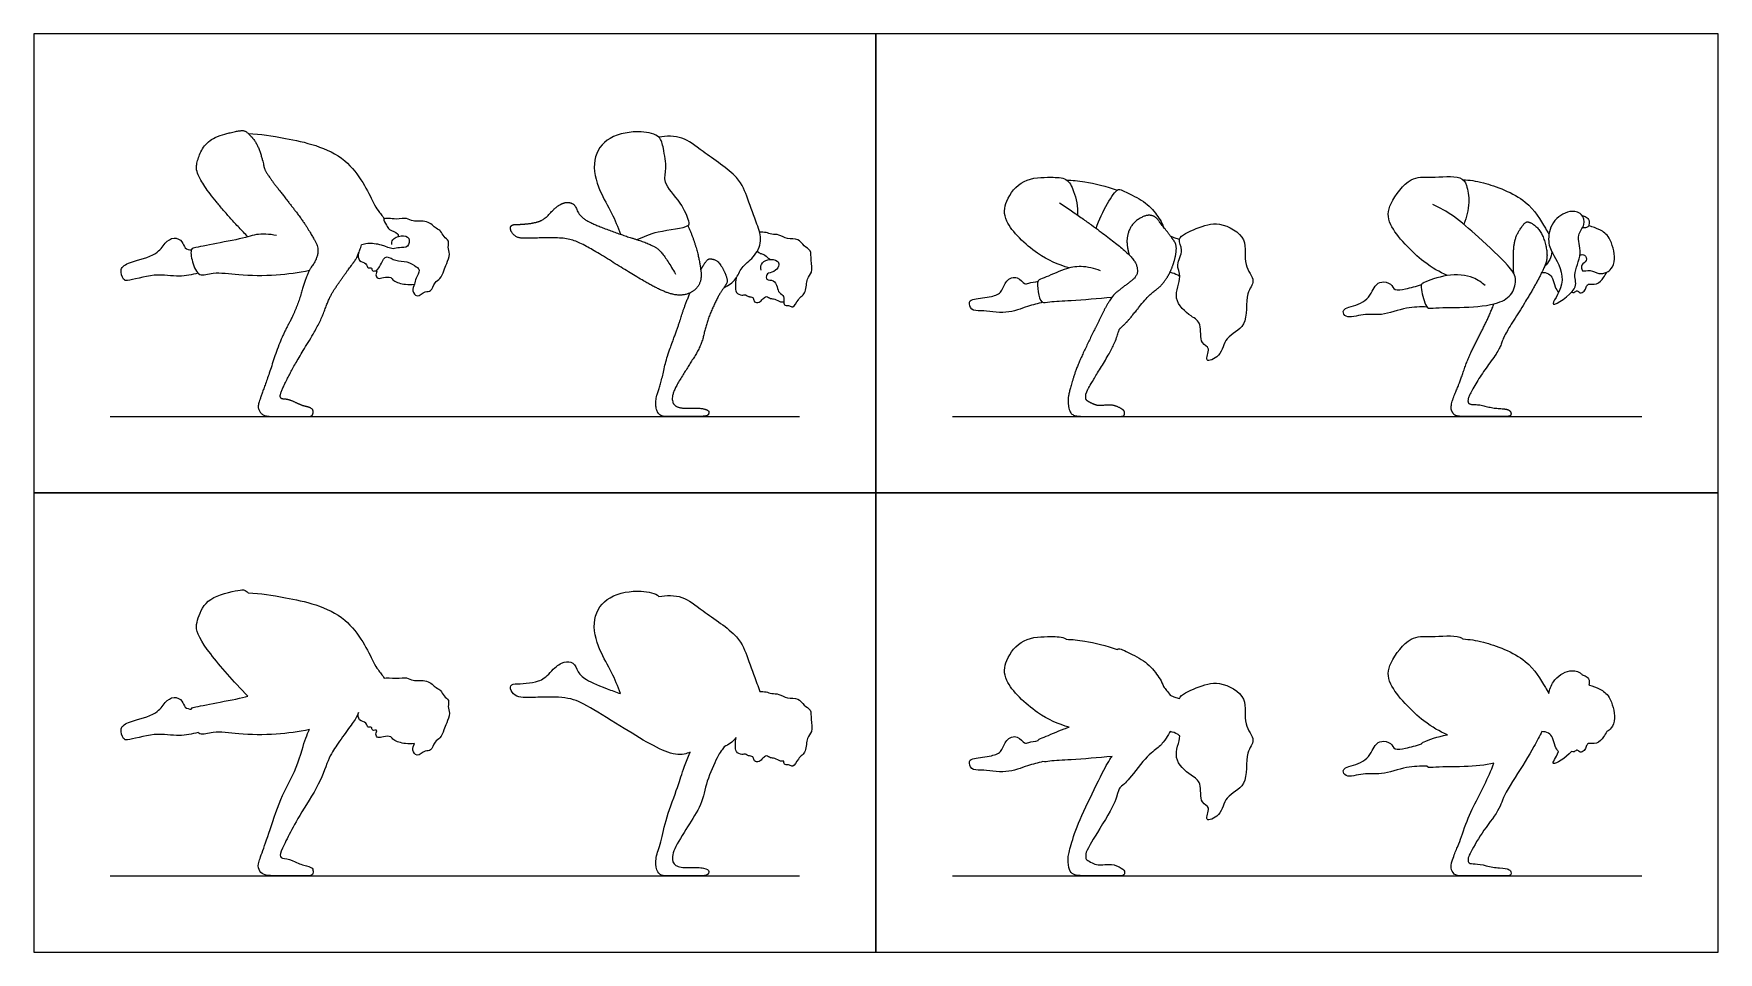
# Model space of a CAD drawing. Header units: millimetres. Extents: x 0.3 to 34.9, y 0.2 to 32.
# Drawn here: x 0.29 to 6.99, y 4.1 to 7.76 of the extents above; entities that cross this region are included whole.
import ezdxf

# ---------------------------------------------------------------- set-up
doc = ezdxf.new("R2010")
doc.units = ezdxf.units.MM
for name, color, linetype, true_color in [('AG-DIAGRAM', 7, 'Continuous', 0xfecc66), ('AG-OUTLINE', 7, 'Continuous', 0x8000ff), ('AG-PEOPLE', 7, 'Continuous', 0x66ccff), ('X-VPRT', 6, 'Continuous', 0xff00ff)]:
    doc.layers.add(name, color=color, linetype=linetype, true_color=true_color)

msp = doc.modelspace()

# ---------------------------------------------------------------- linework, layer by layer
at = {"layer": 'AG-DIAGRAM'}
for points in [[(0.5923, 6.2381), (3.3355, 6.2381)], [(3.9451, 6.2381), (6.6883, 6.2381)], [(0.5923, 4.4093), (3.3355, 4.4093)], [(3.9451, 4.4093), (6.6883, 4.4093)]]:
    msp.add_lwpolyline(points, dxfattribs=at)
at = {"layer": 'AG-OUTLINE'}
for points, knots in [([(0.915, 5.0724), (0.9065, 5.0729), (0.8866, 5.0771), (0.8821, 5.1079), (0.8445, 5.1267), (0.807, 5.0997), (0.779, 5.0487), (0.6735, 5.0265), (0.6263, 5.0003), (0.6437, 4.9526), (0.663, 4.9469), (0.7727, 4.9819), (0.8647, 4.9615), (0.9173, 4.9737), (0.9419, 4.9797), (0.9441, 4.9777), (0.9593, 4.9674), (1.0067, 4.9877), (1.1064, 4.9702), (1.254, 4.9699), (1.3415, 4.9824), (1.3853, 4.9914), (1.3756, 4.9727), (1.3658, 4.9458), (1.3423, 4.8629), (1.3244, 4.8184), (1.2797, 4.7354), (1.2608, 4.6908), (1.2298, 4.5952), (1.2169, 4.5573), (1.1965, 4.5013), (1.1892, 4.4805), (1.1804, 4.4533), (1.1803, 4.4422), (1.1889, 4.425), (1.1949, 4.4188), (1.2101, 4.4112), (1.2237, 4.4093), (1.2631, 4.4093), (1.2893, 4.4093), (1.3543, 4.4093), (1.3749, 4.4093), (1.3921, 4.4093), (1.3972, 4.4125), (1.4003, 4.4253), (1.4001, 4.4309), (1.396, 4.4407), (1.3878, 4.4448), (1.3591, 4.4516), (1.3439, 4.4573), (1.3122, 4.4734), (1.2982, 4.4776), (1.274, 4.4783), (1.2682, 4.4826), (1.2696, 4.4991), (1.2747, 4.5132), (1.2937, 4.5528), (1.3057, 4.5761), (1.3347, 4.6296), (1.3559, 4.6653), (1.4117, 4.7546), (1.4321, 4.7948), (1.4579, 4.8664), (1.4699, 4.8927), (1.4918, 4.9262), (1.506, 4.9467), (1.5407, 4.9952), (1.554, 5.0135), (1.5685, 5.0322), (1.5743, 5.0436), (1.5808, 5.0599), (1.5789, 5.0502), (1.578, 5.0243), (1.6143, 5.0231), (1.6145, 4.9955), (1.6352, 5.0051), (1.6329, 4.9842), (1.6497, 4.9898), (1.6552, 4.9869), (1.645, 4.9719), (1.6584, 4.9554), (1.679, 4.9639), (1.7119, 4.9663), (1.718, 4.9463), (1.7687, 4.933), (1.7909, 4.9342), (1.8028, 4.9359), (1.8, 4.9278), (1.7913, 4.9097), (1.8137, 4.879), (1.8446, 4.9105), (1.8712, 4.9034), (1.8819, 4.9458), (1.9075, 4.9552), (1.9212, 4.9909), (1.9307, 5.0168), (1.9477, 5.0561), (1.9339, 5.0818), (1.9443, 5.1094), (1.918, 5.1232), (1.9094, 5.1497), (1.8881, 5.1566), (1.8544, 5.1935), (1.7973, 5.1822), (1.7721, 5.2022), (1.735, 5.191), (1.6893, 5.2005), (1.6829, 5.196), (1.679, 5.2018), (1.671, 5.2135), (1.6566, 5.2313), (1.6349, 5.266), (1.5451, 5.4651), (1.2888, 5.5178), (1.1916, 5.5334), (1.1418, 5.5358), (1.136, 5.5409), (1.1308, 5.5444), (1.1174, 5.5497), (1.0911, 5.5454), (1.0038, 5.5212), (0.9745, 5.5018), (0.9448, 5.4482), (0.9367, 5.4238), (0.9339, 5.3796), (0.9528, 5.3431), (1.0312, 5.2416), (1.0807, 5.1855), (1.1404, 5.124), (1.1164, 5.1172), (1.0309, 5.1014), (0.9375, 5.082), (0.918, 5.0796), (0.9152, 5.0731), (0.915, 5.0724)], [-4.570495, -4.570495, -4.570495, -4.570495, -4.30481, -4.028101, -3.716741, -3.381617, -2.984875, -2.440063, -2.081422, -1.751561, -1.537233, -0.986774, -0.460852, 0, 0, 0, 0.070975, 0.457391, 0.990187, 1.634128, 2.245994, 2.245994, 2.245994, 2.409679, 2.409679, 2.63049, 2.63049, 2.851301, 2.851301, 3.072113, 3.072113, 3.292924, 3.292924, 3.513736, 3.513736, 3.734547, 3.734547, 3.955359, 3.955359, 4.17617, 4.17617, 4.396982, 4.396982, 4.617793, 4.617793, 4.838604, 4.838604, 5.059416, 5.059416, 5.280227, 5.280227, 5.501039, 5.501039, 5.72185, 5.72185, 5.942662, 5.942662, 6.163473, 6.163473, 6.384284, 6.384284, 6.605096, 6.605096, 6.825907, 6.825907, 7.046719, 7.046719, 7.26753, 7.26753, 7.385194, 7.385194, 7.385194, 7.673934, 7.953913, 8.181845, 8.372091, 8.55748, 8.748696, 8.765081, 8.973515, 9.184162, 9.428308, 9.713876, 9.930902, 10.298116, 10.614707, 10.614707, 10.614707, 10.891814, 11.158939, 11.473042, 11.721805, 12.037271, 12.30736, 12.619792, 12.909486, 13.242891, 13.519367, 13.777975, 14.043829, 14.310667, 14.550566, 14.909965, 15.29659, 15.574598, 15.916512, 16.258194, 16.258194, 16.258194, 16.50045, 16.741811, 17.067278, 17.814315, 18.652346, 19.298705, 19.298705, 19.298705, 19.414023, 19.414023, 19.634835, 19.634835, 19.855646, 19.855646, 20.076458, 20.076458, 20.297269, 20.297269, 20.518081, 20.518081, 20.518081, 21.078343, 21.603381, 21.834734, 21.861379, 21.861379, 21.861379, 21.861379]), ([(2.9, 4.9012), (2.8831, 4.8597), (2.8711, 4.8272), (2.857, 4.78), (2.8454, 4.7468), (2.8135, 4.6613), (2.802, 4.6231), (2.7878, 4.5562), (2.7807, 4.5298), (2.7662, 4.4909), (2.7632, 4.4725), (2.7654, 4.4378), (2.7694, 4.4258), (2.7833, 4.4126), (2.7907, 4.4093), (2.8062, 4.4093), (2.8258, 4.4093), (2.8885, 4.4093), (2.9142, 4.4093), (2.9542, 4.4093), (2.9661, 4.4108), (2.9736, 4.4168), (2.9754, 4.421), (2.9751, 4.4318), (2.9681, 4.4361), (2.9403, 4.4425), (2.921, 4.4435), (2.8716, 4.441), (2.8539, 4.4438), (2.8325, 4.4577), (2.8281, 4.4695), (2.8317, 4.5028), (2.8423, 4.5268), (2.8812, 4.5896), (2.9001, 4.6197), (2.9367, 4.6775), (2.9492, 4.7075), (2.9626, 4.7697), (2.9732, 4.802), (3.0023, 4.8689), (3.0146, 4.8925), (3.0288, 4.9124), (3.0326, 4.9179), (3.036, 4.923), (3.053, 4.931), (3.0718, 4.9431), (3.0831, 4.9591), (3.084, 4.9603), (3.0815, 4.95), (3.0811, 4.9296), (3.0798, 4.9012), (3.1065, 4.8897), (3.1201, 4.896), (3.1327, 4.8856), (3.1371, 4.8866), (3.147, 4.8843), (3.1531, 4.8805), (3.1537, 4.8625), (3.177, 4.8622), (3.1891, 4.8766), (3.2046, 4.8909), (3.22, 4.8765), (3.2373, 4.8792), (3.26, 4.8635), (3.2688, 4.8654), (3.2729, 4.866), (3.2729, 4.864), (3.2734, 4.8562), (3.2819, 4.8481), (3.2961, 4.853), (3.312, 4.8378), (3.3296, 4.8796), (3.3661, 4.9015), (3.3607, 4.9592), (3.3905, 4.9815), (3.3794, 5.0312), (3.3844, 5.0722), (3.352, 5.0863), (3.3326, 5.1206), (3.2867, 5.1129), (3.2556, 5.1352), (3.225, 5.133), (3.2036, 5.1427), (3.1859, 5.1431), (3.1773, 5.1428), (3.1745, 5.1531), (3.1604, 5.192), (3.1291, 5.2767), (3.0968, 5.3692), (2.9489, 5.4611), (2.8751, 5.5271), (2.8061, 5.5267), (2.776, 5.5212), (2.7622, 5.5344), (2.7016, 5.549), (2.5738, 5.5313), (2.5033, 5.4327), (2.5366, 5.3058), (2.5899, 5.2214), (2.6126, 5.163), (2.6235, 5.1346), (2.6064, 5.1405), (2.5885, 5.1469), (2.527, 5.1698), (2.4976, 5.1833), (2.465, 5.2055), (2.4546, 5.2181), (2.4456, 5.246), (2.4376, 5.255), (2.4149, 5.2631), (2.4023, 5.2619), (2.3747, 5.2491), (2.3597, 5.2369), (2.3278, 5.2009), (2.3121, 5.1896), (2.2813, 5.1803), (2.265, 5.1773), (2.2306, 5.1744), (2.216, 5.1735), (2.1922, 5.1731), (2.1859, 5.1687), (2.1848, 5.1516), (2.1887, 5.1429), (2.2053, 5.1254), (2.2151, 5.1206), (2.2373, 5.1188), (2.254, 5.1187), (2.2986, 5.12), (2.3277, 5.1203), (2.3997, 5.1201), (2.4305, 5.1142), (2.4818, 5.0908), (2.519, 5.0697), (2.6166, 5.0087), (2.6605, 4.9817), (2.7383, 4.9347), (2.7723, 4.9171), (2.8306, 4.8934), (2.8559, 4.8897), (2.8855, 4.8956), (2.8931, 4.898), (2.9, 4.9012)], [-4.551185, -4.551185, -4.551185, -4.551185, -4.369137, -4.369137, -4.18709, -4.18709, -4.005042, -4.005042, -3.822995, -3.822995, -3.640948, -3.640948, -3.4589, -3.4589, -3.276853, -3.276853, -3.094806, -3.094806, -2.912758, -2.912758, -2.730711, -2.730711, -2.548663, -2.548663, -2.366616, -2.366616, -2.184569, -2.184569, -2.002521, -2.002521, -1.820474, -1.820474, -1.638426, -1.638426, -1.456379, -1.456379, -1.274332, -1.274332, -1.092284, -1.092284, -0.910237, -0.910237, -0.829601, -0.829601, -0.829601, -0.430765, -0.398193, -0.398193, -0.398193, -0.099844, 0.16922, 0.428771, 0.628752, 0.825827, 0.937146, 1.100984, 1.239149, 1.440119, 1.664096, 1.899064, 2.120515, 2.337611, 2.557593, 2.826399, 3.012767, 3.012767, 3.012767, 3.073024, 3.266754, 3.460889, 3.659922, 3.978209, 4.32312, 4.699144, 4.999436, 5.365163, 5.690743, 5.983191, 6.297765, 6.637523, 6.959854, 7.245003, 7.498981, 7.768858, 7.768858, 7.768858, 7.975035, 8.519048, 9.043063, 9.731045, 10.260482, 10.768695, 10.768695, 10.768695, 11.224487, 11.819241, 12.364645, 12.951637, 13.486026, 13.99351, 13.99351, 13.99351, 14.088566, 14.088566, 14.304293, 14.304293, 14.52002, 14.52002, 14.735747, 14.735747, 14.951474, 14.951474, 15.167201, 15.167201, 15.382928, 15.382928, 15.598655, 15.598655, 15.814382, 15.814382, 16.030109, 16.030109, 16.245836, 16.245836, 16.461563, 16.461563, 16.67729, 16.67729, 16.893017, 16.893017, 17.108744, 17.108744, 17.324471, 17.324471, 17.540198, 17.540198, 17.755925, 17.755925, 17.971652, 17.971652, 18.055459, 18.055459, 18.055459, 18.055459]), ([(5.8112, 4.9349), (5.7909, 4.9266), (5.7506, 4.9186), (5.7043, 4.9073), (5.6914, 4.9401), (5.6513, 4.9487), (5.6234, 4.9298), (5.5964, 4.8603), (5.5168, 4.8452), (5.4958, 4.8298), (5.5104, 4.7961), (5.5838, 4.821), (5.6517, 4.8076), (5.7527, 4.8463), (5.8066, 4.8455), (5.8338, 4.845), (5.834, 4.8447), (5.8401, 4.8381), (5.8623, 4.8434), (5.9784, 4.8419), (6.0667, 4.8491), (6.1002, 4.8577), (6.0885, 4.8275), (6.0758, 4.7986), (6.0484, 4.7433), (6.034, 4.7147), (6.004, 4.6555), (5.9907, 4.6234), (5.9673, 4.5542), (5.9586, 4.5308), (5.9471, 4.5064), (5.9413, 4.4912), (5.9293, 4.4551), (5.928, 4.4418), (5.9349, 4.4247), (5.939, 4.4186), (5.9483, 4.4111), (5.9591, 4.4093), (5.9927, 4.4093), (6.0151, 4.4093), (6.0709, 4.4093), (6.0933, 4.4093), (6.1269, 4.4093), (6.1401, 4.4093), (6.1593, 4.4093), (6.165, 4.4108), (6.1684, 4.4171), (6.1685, 4.4209), (6.1655, 4.4297), (6.1622, 4.4331), (6.1524, 4.438), (6.1407, 4.4398), (6.1037, 4.4418), (6.086, 4.4446), (6.0522, 4.4541), (6.0376, 4.4565), (6.0131, 4.4565), (6.0051, 4.4578), (5.9973, 4.4628), (5.996, 4.4684), (5.9985, 4.4857), (6.0076, 4.5048), (6.0418, 4.5637), (6.062, 4.5939), (6.1089, 4.6556), (6.1241, 4.6815), (6.1376, 4.7234), (6.1553, 4.756), (6.2125, 4.8446), (6.2376, 4.8858), (6.2718, 4.9464), (6.2823, 4.966), (6.2906, 4.983), (6.2997, 4.9835), (6.3191, 4.9794), (6.3358, 4.959), (6.3416, 4.9265), (6.3519, 4.9084), (6.3576, 4.9034), (6.3459, 4.8789), (6.3316, 4.8589), (6.3373, 4.8562), (6.3447, 4.8527), (6.3861, 4.8787), (6.4089, 4.9036), (6.4118, 4.9036), (6.4204, 4.9002), (6.4319, 4.9156), (6.4419, 4.8965), (6.4611, 4.9073), (6.4672, 4.9237), (6.4741, 4.9409), (6.5118, 4.9291), (6.5368, 4.9628), (6.5454, 4.976), (6.5488, 4.9835), (6.5565, 4.9869), (6.5696, 4.9972), (6.5873, 5.0374), (6.5645, 5.1245), (6.524, 5.1534), (6.4904, 5.1644), (6.4783, 5.1692), (6.4773, 5.1696), (6.4796, 5.175), (6.4807, 5.1904), (6.4683, 5.2042), (6.4568, 5.2085), (6.451, 5.2093), (6.45, 5.2107), (6.439, 5.2236), (6.3982, 5.2329), (6.3362, 5.1944), (6.3214, 5.1508), (6.319, 5.1348), (6.3148, 5.1426), (6.2923, 5.1793), (6.2381, 5.2787), (6.0589, 5.3441), (6.0041, 5.3501), (5.9765, 5.3521), (5.973, 5.355), (5.9484, 5.3694), (5.8471, 5.3572), (5.7662, 5.3689), (5.6799, 5.2568), (5.6712, 5.1664), (5.8208, 5.0159), (5.8823, 4.9855), (5.9155, 4.9704), (5.9147, 4.9703), (5.877, 4.9648), (5.8253, 4.9436), (5.8128, 4.9383), (5.8112, 4.9349)], [-5.803862, -5.803862, -5.803862, -5.803862, -5.301016, -4.907442, -4.576772, -4.20711, -3.866542, -3.347692, -2.80356, -2.522858, -2.227589, -1.719009, -1.189823, -0.560062, 0, 0, 0, 0.013345, 0.319005, 1.005339, 1.631062, 1.631062, 1.631062, 1.876662, 1.876662, 2.122263, 2.122263, 2.367863, 2.367863, 2.613463, 2.613463, 2.859063, 2.859063, 3.104663, 3.104663, 3.350264, 3.350264, 3.595864, 3.595864, 3.841464, 3.841464, 4.087064, 4.087064, 4.332664, 4.332664, 4.578264, 4.578264, 4.823865, 4.823865, 5.069465, 5.069465, 5.315065, 5.315065, 5.560665, 5.560665, 5.806265, 5.806265, 6.051866, 6.051866, 6.297466, 6.297466, 6.543066, 6.543066, 6.788666, 6.788666, 7.034266, 7.034266, 7.279867, 7.279867, 7.525467, 7.525467, 7.669716, 7.669716, 7.669716, 7.993778, 8.30112, 8.664568, 8.964709, 8.964709, 8.964709, 9.369541, 9.369541, 9.369541, 9.896573, 9.896573, 9.896573, 10.074082, 10.307114, 10.53852, 10.795212, 11.060162, 11.293948, 11.645205, 12.026554, 12.333757, 12.333757, 12.333757, 12.633605, 13.02945, 13.602905, 14.038893, 14.449003, 14.488737, 14.488737, 14.488737, 14.737065, 15.001996, 15.261736, 15.261736, 15.261736, 15.312311, 15.738549, 16.286641, 16.621788, 16.621788, 16.621788, 16.819817, 17.529391, 18.366812, 18.93249, 18.93249, 18.93249, 19.065301, 19.722416, 20.282652, 20.972326, 21.540224, 22.410733, 23.059323, 23.059323, 23.059323, 23.073888, 23.677088, 23.900448, 23.900448, 23.900448, 23.900448]), ([(4.5799, 4.8842), (4.5684, 4.8689), (4.5558, 4.8475), (4.5202, 4.7758), (4.4979, 4.7302), (4.4527, 4.6361), (4.4365, 4.5967), (4.4169, 4.5334), (4.4105, 4.5104), (4.4046, 4.4822), (4.4041, 4.4677), (4.4084, 4.4377), (4.412, 4.4274), (4.4222, 4.4164), (4.429, 4.4129), (4.446, 4.41), (4.4586, 4.4093), (4.492, 4.4093), (4.516, 4.4093), (4.5785, 4.4093), (4.5995, 4.4093), (4.6209, 4.4093), (4.627, 4.4111), (4.6298, 4.4183), (4.6301, 4.4225), (4.6284, 4.4324), (4.6213, 4.4383), (4.5943, 4.4518), (4.5811, 4.4549), (4.5554, 4.4541), (4.5448, 4.4535), (4.528, 4.4516), (4.5199, 4.4528), (4.5041, 4.459), (4.4963, 4.4627), (4.481, 4.4711), (4.4768, 4.4749), (4.4755, 4.4818), (4.4751, 4.4862), (4.4748, 4.4969), (4.4783, 4.5065), (4.4928, 4.5342), (4.5118, 4.566), (4.5732, 4.6656), (4.5916, 4.7012), (4.6039, 4.7442), (4.6085, 4.7563), (4.6142, 4.7619), (4.6202, 4.7675), (4.6385, 4.7843), (4.6567, 4.8057), (4.711, 4.8745), (4.7323, 4.8971), (4.763, 4.9186), (4.7749, 4.9296), (4.7918, 4.9518), (4.7987, 4.962), (4.8063, 4.9747), (4.8085, 4.9787), (4.8107, 4.9833), (4.8209, 4.9819), (4.8406, 4.9739), (4.8466, 4.9685), (4.8496, 4.9659), (4.8493, 4.9416), (4.8133, 4.8754), (4.8936, 4.8067), (4.9399, 4.7829), (4.9257, 4.6958), (4.9774, 4.686), (4.9397, 4.617), (5.0201, 4.6499), (5.0249, 4.7294), (5.1274, 4.7631), (5.106, 4.901), (5.1577, 4.948), (5.0963, 5.0132), (5.1282, 5.1215), (5.0053, 5.1905), (4.9213, 5.1609), (4.8534, 5.1317), (4.8484, 5.1148), (4.8421, 5.1161), (4.8297, 5.1198), (4.8176, 5.1252), (4.8117, 5.1284), (4.8075, 5.134), (4.8026, 5.1404), (4.7929, 5.153), (4.7889, 5.1581), (4.7852, 5.163), (4.7769, 5.183), (4.7547, 5.2217), (4.7007, 5.2738), (4.6305, 5.3029), (4.611, 5.3163), (4.6017, 5.3111), (4.6001, 5.31), (4.5587, 5.3252), (4.4723, 5.346), (4.4226, 5.3498), (4.3978, 5.351), (4.3972, 5.3515), (4.382, 5.3613), (4.3335, 5.3616), (4.2221, 5.3612), (4.1529, 5.2689), (4.1442, 5.1782), (4.2831, 5.0485), (4.3647, 5.0137), (4.4092, 5.0004), (4.4028, 4.9987), (4.3703, 4.9886), (4.3122, 4.9602), (4.2897, 4.9559), (4.286, 4.9484), (4.2858, 4.948), (4.2736, 4.9444), (4.2491, 4.9418), (4.2299, 4.932), (4.2054, 4.9729), (4.1527, 4.9526), (4.1443, 4.9022), (4.1002, 4.8844), (4.0343, 4.8785), (4.0067, 4.8687), (4.0194, 4.8277), (4.0621, 4.8332), (4.1598, 4.8141), (4.2421, 4.849), (4.2845, 4.8581), (4.3049, 4.8637), (4.3119, 4.8616), (4.34, 4.8683), (4.4216, 4.8701), (4.5257, 4.8795), (4.5799, 4.8842)], [1.458827, 1.458827, 1.458827, 1.458827, 1.601503, 1.601503, 1.830289, 1.830289, 2.059075, 2.059075, 2.287861, 2.287861, 2.516647, 2.516647, 2.745434, 2.745434, 2.97422, 2.97422, 3.203006, 3.203006, 3.431792, 3.431792, 3.660578, 3.660578, 3.889364, 3.889364, 4.11815, 4.11815, 4.346937, 4.346937, 4.575723, 4.575723, 4.804509, 4.804509, 5.033295, 5.033295, 5.262081, 5.262081, 5.490867, 5.490867, 5.719653, 5.719653, 5.94844, 5.94844, 6.177226, 6.177226, 6.406012, 6.406012, 6.634798, 6.634798, 6.863584, 6.863584, 7.09237, 7.09237, 7.321156, 7.321156, 7.549942, 7.549942, 7.778729, 7.778729, 7.865251, 7.865251, 7.865251, 8.210853, 8.425588, 8.425588, 8.425588, 9.002566, 9.595304, 10.030313, 10.55549, 10.921919, 11.331208, 11.763715, 12.300574, 12.878639, 13.562606, 14.021953, 14.542388, 15.15739, 15.817185, 16.420825, 16.971549, 16.971549, 16.971549, 17.243867, 17.52039, 17.52039, 17.52039, 17.601233, 17.601233, 17.665333, 17.665333, 17.665333, 18.165126, 18.706099, 19.246309, 19.557439, 19.618417, 19.618417, 19.618417, 20.331867, 20.866823, 20.866823, 20.866823, 20.888528, 21.371448, 22.01402, 22.645445, 23.200743, 24.023157, 24.754659, 24.754659, 24.754659, 24.899686, 25.476588, 25.792357, 25.810674, 25.810674, 25.810674, 26.192028, 26.448326, 26.826885, 27.238756, 27.657949, 28.070023, 28.581548, 28.877379, 29.21499, 29.594019, 30.210703, 30.795574, 31.289903, 31.289903, 31.289903, 31.575626, 32.147428, 32.93953, 32.93953, 32.93953, 32.93953])]:
    msp.add_open_spline(points, degree=3, knots=knots, dxfattribs=at)
at = {"layer": 'AG-PEOPLE'}
for points, degree, knots in [([(1.1404, 6.9528), (1.0508, 7.045), (0.9332, 7.1973), (0.9374, 7.2636), (0.9819, 7.3439), (1.113, 7.3802), (1.1394, 7.3698), (1.1788, 7.3229), (1.2016, 7.2481), (1.206, 7.2185), (1.256, 7.1495), (1.3576, 7.0207), (1.4015, 6.9473), (1.4215, 6.912), (1.4147, 6.8627), (1.376, 6.8107), (1.3355, 6.6679), (1.2686, 6.5435), (1.222, 6.4001), (1.1914, 6.3161), (1.1782, 6.2753), (1.1911, 6.2495), (1.2139, 6.2381), (1.273, 6.2381), (1.3706, 6.2381), (1.3964, 6.2381), (1.4011, 6.2573), (1.395, 6.2719), (1.3519, 6.2821), (1.3043, 6.3062), (1.2679, 6.3073), (1.2699, 6.3321), (1.2985, 6.3916), (1.342, 6.4718), (1.4256, 6.6057), (1.4644, 6.7131), (1.4973, 6.7634), (1.5493, 6.8362), (1.5752, 6.8698), (1.5927, 6.9208)], 2, [0, 0, 0, 0.220811, 0.441623, 0.662434, 0.883246, 1.104057, 1.324869, 1.54568, 1.766492, 1.987303, 2.208114, 2.428926, 2.649737, 2.870549, 3.09136, 3.312172, 3.532983, 3.753795, 3.974606, 4.195417, 4.416229, 4.63704, 4.857852, 5.078663, 5.299475, 5.520286, 5.741097, 5.961909, 6.18272, 6.403532, 6.624343, 6.845155, 7.065966, 7.286778, 7.507589, 7.7284, 7.949212, 8.170023, 8.353659, 8.353659, 8.353659]), ([(1.1418, 7.3646), (1.1916, 7.3622), (1.2888, 7.3466), (1.5451, 7.2939), (1.6349, 7.0948), (1.6566, 7.0601), (1.671, 7.0423), (1.679, 7.0306), (1.6829, 7.0248)], 3, [0, 0, 0, 0, 0.646359, 1.48439, 2.231427, 2.556893, 2.798255, 3.04051, 3.04051, 3.04051, 3.04051]), ([(2.6894, 6.942), (2.7168, 6.9541), (2.7625, 6.9783), (2.8989, 6.9883), (2.8957, 7.0186), (2.8659, 7.0929), (2.7887, 7.1674), (2.8099, 7.2231), (2.794, 7.3046), (2.7835, 7.358), (2.7016, 7.3778), (2.5738, 7.3601), (2.5033, 7.2615), (2.5366, 7.1346), (2.5899, 7.0502), (2.6126, 6.9918), (2.6235, 6.9634)], 3, [0, 0, 0, 0, 0.50266, 1.084221, 1.308112, 1.783276, 2.317664, 2.702448, 3.18235, 3.550913, 4.006705, 4.601459, 5.146863, 5.733855, 6.268244, 6.775728, 6.775728, 6.775728, 6.775728]), ([(3.036, 6.7518), (3.053, 6.7598), (3.0869, 6.7816), (3.1018, 6.8347), (3.1561, 6.8691), (3.1905, 6.9378), (3.1661, 7.0053), (3.1291, 7.1055), (3.0968, 7.198), (2.9489, 7.2899), (2.8751, 7.3559), (2.8061, 7.3555), (2.776, 7.35)], 3, [0, 0, 0, 0, 0.398837, 0.778987, 1.197453, 1.639815, 2.080374, 2.624387, 3.148402, 3.836385, 4.365822, 4.874034, 4.874034, 4.874034, 4.874034]), ([(4.4092, 6.8292), (4.3647, 6.8425), (4.2831, 6.8773), (4.1442, 7.007), (4.1529, 7.0977), (4.2221, 7.19), (4.3335, 7.1904), (4.4007, 7.19), (4.4311, 7.1333), (4.4449, 7.0716), (4.4424, 7.0399)], 3, [0, 0, 0, 0, 0.731502, 1.553916, 2.109214, 2.740639, 3.383211, 3.866131, 4.331218, 4.937249, 4.937249, 4.937249, 4.937249]), ([(4.3978, 7.1798), (4.4226, 7.1786), (4.4723, 7.1748), (4.5587, 7.154), (4.6001, 7.1388)], 3, [0, 0, 0, 0, 0.534956, 1.248406, 1.248406, 1.248406, 1.248406]), ([(5.9155, 6.7992), (5.8823, 6.8143), (5.8208, 6.8447), (5.6712, 6.9952), (5.6799, 7.0856), (5.7662, 7.1977), (5.8471, 7.186), (5.968, 7.2006), (5.9941, 7.1581), (6.0049, 7.0877), (5.992, 7.0304), (5.9801, 7.0034)], 3, [0, 0, 0, 0, 0.64859, 1.519099, 2.086997, 2.776671, 3.336907, 3.994022, 4.387201, 4.901336, 5.484966, 5.484966, 5.484966, 5.484966]), ([(5.9765, 7.1809), (6.0041, 7.1789), (6.0589, 7.1729), (6.2381, 7.1075), (6.2923, 7.0081), (6.3148, 6.9714), (6.319, 6.9636)], 3, [0, 0, 0, 0, 0.565678, 1.403099, 2.112673, 2.310702, 2.310702, 2.310702, 2.310702]), ([(4.5165, 6.9869), (4.5273, 7.0216), (4.5577, 7.0799), (4.6012, 7.1518), (4.6305, 7.1317), (4.7007, 7.1026), (4.7547, 7.0505), (4.7769, 7.0118), (4.7852, 6.9918)], 3, [0, 0, 0, 0, 0.647498, 1.165253, 1.476384, 2.016594, 2.557566, 3.05736, 3.05736, 3.05736, 3.05736]), ([(4.3711, 7.0891), (4.4704, 7.0214), (4.5848, 6.9359), (4.6597, 6.8735), (4.6823, 6.8328), (4.6797, 6.7948), (4.624, 6.753), (4.575, 6.715), (4.5092, 6.5825), (4.4414, 6.4414), (4.412, 6.3463), (4.4031, 6.3039), (4.4095, 6.259), (4.4248, 6.2425), (4.4502, 6.2381), (4.5004, 6.2381), (4.5942, 6.2381), (4.6263, 6.2381), (4.6305, 6.2489), (4.628, 6.2637), (4.5875, 6.2839), (4.549, 6.2827), (4.5238, 6.28), (4.5001, 6.2894), (4.4771, 6.302), (4.4752, 6.3123), (4.4747, 6.3284), (4.4964, 6.3699), (4.5885, 6.5193), (4.607, 6.5837), (4.6157, 6.5921), (4.6431, 6.6173), (4.7246, 6.7205), (4.7707, 6.7528), (4.796, 6.7862), (4.8125, 6.8138), (4.8311, 6.8645), (4.8385, 6.919), (4.8202, 6.9464), (4.7743, 7.006), (4.7501, 7.0371), (4.7123, 7.0408), (4.6594, 7.0067), (4.6372, 6.9524), (4.6416, 6.9053), (4.6479, 6.8816)], 2, [0, 0, 0, 0.228786, 0.457572, 0.686358, 0.915145, 1.143931, 1.372717, 1.601503, 1.830289, 2.059075, 2.287861, 2.516647, 2.745434, 2.97422, 3.203006, 3.431792, 3.660578, 3.889364, 4.11815, 4.346937, 4.575723, 4.804509, 5.033295, 5.262081, 5.490867, 5.719653, 5.94844, 6.177226, 6.406012, 6.634798, 6.863584, 7.09237, 7.321156, 7.549942, 7.778729, 8.007515, 8.236301, 8.465087, 8.693873, 8.922659, 9.151445, 9.380232, 9.609018, 9.837804, 9.995313, 9.995313, 9.995313]), ([(6.065, 6.7589), (6.0507, 6.7716), (6.0181, 6.7964), (5.915, 6.8093), (5.8249, 6.7722), (5.8077, 6.765), (5.8125, 6.7333), (5.8294, 6.6643), (5.8623, 6.6722), (5.9851, 6.6706), (6.1135, 6.6821), (6.1761, 6.7221), (6.1934, 6.7916), (6.1547, 6.8443), (6.0379, 6.9538), (5.9429, 7.037), (5.8851, 7.0686), (5.8569, 7.0823)], 3, [0, 0, 0, 0, 0.468671, 1.101892, 1.705092, 1.933795, 2.271308, 2.769507, 3.075167, 3.7615, 4.480892, 4.991473, 5.472422, 5.955298, 6.7414, 7.450227, 8.05201, 8.05201, 8.05201, 8.05201]), ([(6.3373, 6.685), (6.3292, 6.6888), (6.399, 6.7728), (6.3379, 6.8787), (6.3115, 6.9318), (6.3262, 7.017), (6.3982, 7.0617), (6.4528, 7.0493), (6.4662, 6.9991), (6.4244, 6.9602), (6.4569, 6.8867), (6.4091, 6.8014), (6.4452, 6.7462), (6.3462, 6.6809), (6.3373, 6.685)], 3, [0, 0, 0, 0, 0.573545, 1.248045, 1.727293, 2.272978, 2.82107, 3.247309, 3.644085, 4.072763, 4.597159, 5.180564, 5.641848, 6.270154, 6.270154, 6.270154, 6.270154]), ([(1.652, 6.8174), (1.6561, 6.8227), (1.6646, 6.8329), (1.6784, 6.8643), (1.6949, 6.8787), (1.7291, 6.8539), (1.7736, 6.8587), (1.8098, 6.8349), (1.8275, 6.8214), (1.8081, 6.7874), (1.8041, 6.7652), (1.7913, 6.7385), (1.8137, 6.7078), (1.8446, 6.7393), (1.8712, 6.7322), (1.8819, 6.7746), (1.9075, 6.784), (1.9212, 6.8197), (1.9307, 6.8456), (1.9477, 6.8849), (1.9339, 6.9106), (1.9443, 6.9382), (1.918, 6.952), (1.9094, 6.9785), (1.8881, 6.9854), (1.8544, 7.0223), (1.7973, 7.011), (1.7721, 7.031), (1.734, 7.0195), (1.6675, 7.0341), (1.6942, 6.9977), (1.699, 6.9804), (1.7402, 6.9692), (1.7387, 6.9584), (1.7391, 6.9545)], 3, [0, 0, 0, 0, 0.238348, 0.546484, 0.764995, 1.083538, 1.439373, 1.781231, 2.003062, 2.310556, 2.572833, 2.84994, 3.117065, 3.431168, 3.679932, 3.995398, 4.265487, 4.577918, 4.867613, 5.201017, 5.477493, 5.736102, 6.001955, 6.268794, 6.508692, 6.868091, 7.254717, 7.532724, 7.874638, 8.242425, 8.512738, 8.753159, 9.071598, 9.252479, 9.252479, 9.252479, 9.252479]), ([(4.8484, 6.9436), (4.8446, 6.9309), (4.8694, 6.8997), (4.8298, 6.8412), (4.8626, 6.7948), (4.8133, 6.7042), (4.8936, 6.6355), (4.9399, 6.6117), (4.9257, 6.5246), (4.9774, 6.5148), (4.9397, 6.4458), (5.0201, 6.4787), (5.0249, 6.5582), (5.1274, 6.5919), (5.106, 6.7298), (5.1577, 6.7768), (5.0963, 6.842), (5.1282, 6.9503), (5.0053, 7.0193), (4.9213, 6.9897), (4.8534, 6.9605), (4.8484, 6.9436)], 3, [0, 0, 0, 0, 0.411051, 0.891002, 1.322016, 1.898994, 2.491731, 2.92674, 3.451918, 3.818346, 4.227635, 4.660142, 5.197001, 5.775066, 6.459033, 6.91838, 7.438815, 8.053817, 8.713612, 9.317252, 9.867976, 9.867976, 9.867976, 9.867976]), ([(6.4421, 6.881), (6.4482, 6.8827), (6.4634, 6.8851), (6.4743, 6.8553), (6.4449, 6.8437), (6.45, 6.8255), (6.451, 6.8143), (6.4863, 6.8243), (6.5158, 6.8027), (6.5499, 6.8106), (6.5696, 6.826), (6.5873, 6.8662), (6.5645, 6.9533), (6.524, 6.9822), (6.4904, 6.9932), (6.4783, 6.998), (6.4773, 6.9984)], 3, [0, 0, 0, 0, 0.2688, 0.5608, 0.871294, 1.117028, 1.287198, 1.626575, 2.000698, 2.348771, 2.64862, 3.044465, 3.61792, 4.053908, 4.464018, 4.503752, 4.503752, 4.503752, 4.503752]), ([(6.451, 7.0381), (6.4568, 7.0373), (6.4683, 7.033), (6.4813, 7.0185), (6.4787, 6.9946), (6.4654, 6.9876), (6.4565, 6.9887), (6.4526, 6.9902)], 3, [0, 0, 0, 0, 0.25974, 0.524671, 0.810478, 1.03548, 1.254834, 1.254834, 1.254834, 1.254834]), ([(0.9419, 6.8085), (0.9173, 6.8025), (0.8647, 6.7903), (0.7727, 6.8107), (0.663, 6.7757), (0.6437, 6.7814), (0.6263, 6.8291), (0.6735, 6.8553), (0.779, 6.8775), (0.807, 6.9285), (0.8445, 6.9555), (0.8821, 6.9367), (0.8866, 6.9059), (0.9065, 6.9017), (0.915, 6.9012)], 3, [0, 0, 0, 0, 0.460852, 0.986774, 1.537233, 1.751561, 2.081422, 2.440063, 2.984875, 3.381617, 3.716741, 4.028101, 4.30481, 4.570495, 4.570495, 4.570495, 4.570495]), ([(1.2536, 6.9582), (1.228, 6.9647), (1.1719, 6.965), (1.141, 6.9506), (1.0309, 6.9302), (0.9375, 6.9108), (0.9095, 6.9074), (0.9172, 6.8517), (0.9435, 6.7893), (1.0067, 6.8165), (1.1064, 6.799), (1.254, 6.7987), (1.3415, 6.8112), (1.3853, 6.8202)], 3, [0, 0, 0, 0, 0.47078, 0.783812, 1.344075, 1.869113, 2.100465, 2.472781, 2.874921, 3.261336, 3.794132, 4.438073, 5.049939, 5.049939, 5.049939, 5.049939]), ([(1.7136, 6.9223), (1.7132, 6.9288), (1.7123, 6.9454), (1.7499, 6.9605), (1.7875, 6.9536), (1.7808, 6.907), (1.7417, 6.9128), (1.7171, 6.9009), (1.6734, 6.9234), (1.6172, 6.929), (1.6005, 6.9235), (1.5927, 6.9208)], 3, [0, 0, 0, 0, 0.233625, 0.554321, 0.849701, 1.146242, 1.448719, 1.716146, 2.079138, 2.474526, 2.738573, 2.738573, 2.738573, 2.738573]), ([(3.1832, 6.821), (3.1814, 6.8284), (3.18, 6.8463), (3.2087, 6.8661), (3.25, 6.8613), (3.2557, 6.8408), (3.2433, 6.8165), (3.2125, 6.8088), (3.204, 6.8041), (3.2008, 6.7771), (3.2356, 6.7852), (3.247, 6.7533), (3.2527, 6.7296), (3.278, 6.7185), (3.2694, 6.6888), (3.2819, 6.6769), (3.2961, 6.6818), (3.312, 6.6666), (3.3296, 6.7084), (3.3661, 6.7303), (3.3607, 6.788), (3.3905, 6.8103), (3.3794, 6.86), (3.3844, 6.901), (3.352, 6.9151), (3.3326, 6.9494), (3.2867, 6.9417), (3.2556, 6.964), (3.225, 6.9618), (3.2036, 6.9715), (3.1859, 6.9719), (3.1773, 6.9716)], 3, [0, 0, 0, 0, 0.252707, 0.550133, 0.873504, 1.088536, 1.354327, 1.644778, 1.80838, 2.033712, 2.299895, 2.58716, 2.849503, 3.100575, 3.372379, 3.566109, 3.760244, 3.959277, 4.277564, 4.622475, 4.998499, 5.29879, 5.664518, 5.990097, 6.282546, 6.59712, 6.936878, 7.259209, 7.544358, 7.798336, 8.068213, 8.068213, 8.068213, 8.068213]), ([(4.8117, 6.9572), (4.8176, 6.954), (4.8297, 6.9486), (4.8421, 6.9449), (4.8484, 6.9436)], 3, [0, 0, 0, 0, 0.2765231, 0.5488407, 0.5488407, 0.5488407, 0.5488407]), ([(1.5808, 6.8887), (1.5789, 6.879), (1.578, 6.8531), (1.6143, 6.8519), (1.6145, 6.8243), (1.6352, 6.8339), (1.6328, 6.8123), (1.6597, 6.8223), (1.645, 6.8007), (1.6584, 6.7842), (1.679, 6.7927), (1.7119, 6.7951), (1.718, 6.7751), (1.7687, 6.7618), (1.7909, 6.763), (1.8028, 6.7647)], 3, [0, 0, 0, 0, 0.288739, 0.568719, 0.796651, 0.986897, 1.172285, 1.379887, 1.588321, 1.798968, 2.043113, 2.328682, 2.545708, 2.912922, 3.229513, 3.229513, 3.229513, 3.229513]), ([(3.1679, 6.8968), (3.1712, 6.8931), (3.1792, 6.8856), (3.1947, 6.8852), (3.211, 6.868), (3.2175, 6.8647), (3.2206, 6.8628)], 3, [0, 0, 0, 0, 0.205155, 0.4102016, 0.6609833, 0.837857, 0.837857, 0.837857, 0.837857]), ([(6.3312, 6.8932), (6.3293, 6.882), (6.3211, 6.8561), (6.3097, 6.8435), (6.3015, 6.8354)], 3, [2.8686531, 2.8686531, 2.8686531, 2.8686531, 3.1187193, 3.4829592, 3.4829592, 3.4829592, 3.4829592]), ([(3.084, 6.7891), (3.0815, 6.7788), (3.0811, 6.7584), (3.0798, 6.73), (3.1065, 6.7185), (3.1201, 6.7248), (3.1327, 6.7144), (3.1371, 6.7154), (3.147, 6.7131), (3.1531, 6.7093), (3.1537, 6.6913), (3.177, 6.691), (3.1891, 6.7054), (3.2046, 6.7197), (3.22, 6.7053), (3.2373, 6.708), (3.26, 6.6923), (3.2688, 6.6942), (3.2729, 6.6948)], 3, [0, 0, 0, 0, 0.298349, 0.567413, 0.826964, 1.026944, 1.224019, 1.335338, 1.499177, 1.637341, 1.838311, 2.062289, 2.297257, 2.518708, 2.735804, 2.955786, 3.224591, 3.41096, 3.41096, 3.41096, 3.41096]), ([(4.3049, 6.6925), (4.2845, 6.6869), (4.2421, 6.6778), (4.1598, 6.6429), (4.0621, 6.662), (4.0194, 6.6565), (4.0067, 6.6975), (4.0343, 6.7073), (4.1002, 6.7132), (4.1443, 6.731), (4.1527, 6.7814), (4.2054, 6.8017), (4.2299, 6.7608), (4.2491, 6.7706), (4.2736, 6.7732), (4.2858, 6.7768)], 3, [0, 0, 0, 0, 0.494328, 1.0792, 1.695884, 2.074913, 2.412524, 2.708355, 3.219879, 3.631954, 4.051146, 4.463018, 4.841576, 5.097875, 5.479228, 5.479228, 5.479228, 5.479228]), ([(4.5339, 6.8176), (4.5098, 6.8281), (4.4557, 6.8393), (4.3909, 6.8275), (4.3122, 6.789), (4.28, 6.7828), (4.2851, 6.7339), (4.2953, 6.6861), (4.3369, 6.697), (4.4216, 6.6989), (4.5257, 6.7083), (4.5799, 6.713)], 3, [0, 0, 0, 0, 0.549888, 1.063521, 1.640423, 1.956193, 2.367682, 2.769314, 3.117729, 3.68953, 4.481633, 4.481633, 4.481633, 4.481633]), ([(4.8107, 6.8121), (4.8209, 6.8107), (4.8406, 6.8027), (4.8466, 6.7973), (4.8496, 6.7947)], 3, [0, 0, 0, 0, 0.3456017, 0.5603369, 0.5603369, 0.5603369, 0.5603369]), ([(5.8338, 6.6738), (5.8066, 6.6743), (5.7527, 6.6751), (5.6517, 6.6364), (5.5838, 6.6498), (5.5104, 6.6249), (5.4958, 6.6586), (5.5168, 6.674), (5.5964, 6.6891), (5.6234, 6.7586), (5.6513, 6.7775), (5.6914, 6.7689), (5.7043, 6.7361), (5.7506, 6.7474), (5.7909, 6.7554), (5.8112, 6.7637)], 3, [0, 0, 0, 0, 0.560062, 1.189823, 1.719009, 2.227589, 2.522858, 2.80356, 3.347692, 3.866542, 4.20711, 4.576772, 4.907442, 5.301016, 5.803862, 5.803862, 5.803862, 5.803862]), ([(6.2906, 6.8118), (6.2997, 6.8123), (6.3191, 6.8082), (6.3358, 6.7878), (6.3416, 6.7553), (6.3519, 6.7372), (6.3576, 6.7322)], 3, [0, 0, 0, 0, 0.324061, 0.631404, 0.994851, 1.294992, 1.294992, 1.294992, 1.294992]), ([(6.4089, 6.7324), (6.4118, 6.7324), (6.4204, 6.729), (6.4319, 6.7444), (6.4419, 6.7253), (6.4611, 6.7361), (6.4672, 6.7525), (6.4741, 6.7697), (6.5118, 6.7579), (6.5368, 6.7916), (6.5454, 6.8048), (6.5488, 6.8123)], 3, [2.225556, 2.225556, 2.225556, 2.225556, 2.403065, 2.636097, 2.867503, 3.124195, 3.389145, 3.622931, 3.974188, 4.355537, 4.662739, 4.662739, 4.662739, 4.662739])]:
    msp.add_open_spline(points, degree=degree, knots=knots, dxfattribs=at)
for points in [[(2.8914, 6.9978), (2.9176, 6.9397), (2.9434, 6.8341), (2.945, 6.7717), (2.9093, 6.7291), (2.8452, 6.7163), (2.7578, 6.7518), (2.641, 6.8223), (2.4946, 6.9137), (2.4177, 6.9488), (2.3097, 6.9491), (2.2429, 6.9471), (2.2095, 6.9498), (2.1845, 6.9761), (2.1862, 7.0018), (2.222, 7.0025), (2.2736, 7.0068), (2.3198, 7.0207), (2.3677, 7.0747), (2.4092, 7.0939), (2.4433, 7.0817), (2.4568, 7.0399), (2.5057, 7.0065), (2.6336, 6.9589), (2.7359, 6.9279), (2.7939, 6.8921), (2.8418, 6.8051)], [(6.1789, 6.8075), (6.1767, 6.8521), (6.1801, 6.9443), (6.2181, 7.0064), (6.2377, 7.0169), (6.2896, 6.9786), (6.3182, 6.8773), (6.2915, 6.81), (6.2268, 6.6955), (6.141, 6.5627), (6.1207, 6.4999), (6.0503, 6.4073), (5.9991, 6.3188), (5.9953, 6.2929), (6.007, 6.2853), (6.0437, 6.2853), (6.0945, 6.2711), (6.1499, 6.2681), (6.1647, 6.2607), (6.1693, 6.2475), (6.1641, 6.2381), (6.1353, 6.2381), (6.0849, 6.2381), (6.0011, 6.2381), (5.9507, 6.2381), (5.9367, 6.2493), (5.9263, 6.2749), (5.9443, 6.3291), (5.9615, 6.3657), (5.9965, 6.4695), (6.0415, 6.5583), (6.0827, 6.6413), (6.1002, 6.6865)], [(2.9428, 6.8217), (2.9659, 6.8632), (2.9842, 6.8669), (3.0167, 6.8552), (3.053, 6.7811), (3.0392, 6.7557), (3.0096, 6.7144), (2.9659, 6.6141), (2.9459, 6.5207), (2.8909, 6.4341), (2.8326, 6.34), (2.8272, 6.29), (2.8593, 6.2691), (2.9334, 6.2729), (2.9751, 6.2633), (2.9755, 6.2471), (2.9642, 6.2381), (2.9042, 6.2381), (2.8101, 6.2381), (2.7868, 6.2381), (2.7659, 6.2579), (2.7626, 6.31), (2.7843, 6.3683), (2.8055, 6.4687), (2.8534, 6.597), (2.8747, 6.6678), (2.9, 6.73)]]:
    msp.add_open_spline(points, degree=2, dxfattribs=at)
at = {"layer": 'X-VPRT'}
for points in [[(0.2875, 7.7621), (0.2875, 5.9333), (3.6403, 5.9333), (3.6403, 7.7621)], [(3.6403, 7.7621), (3.6403, 5.9333), (6.9931, 5.9333), (6.9931, 7.7621)], [(0.2875, 5.9333), (0.2875, 4.1045), (3.6403, 4.1045), (3.6403, 5.9333)], [(3.6403, 5.9333), (3.6403, 4.1045), (6.9931, 4.1045), (6.9931, 5.9333)]]:
    msp.add_lwpolyline(points, close=True, dxfattribs=at)

doc.saveas('drawing.dxf')
